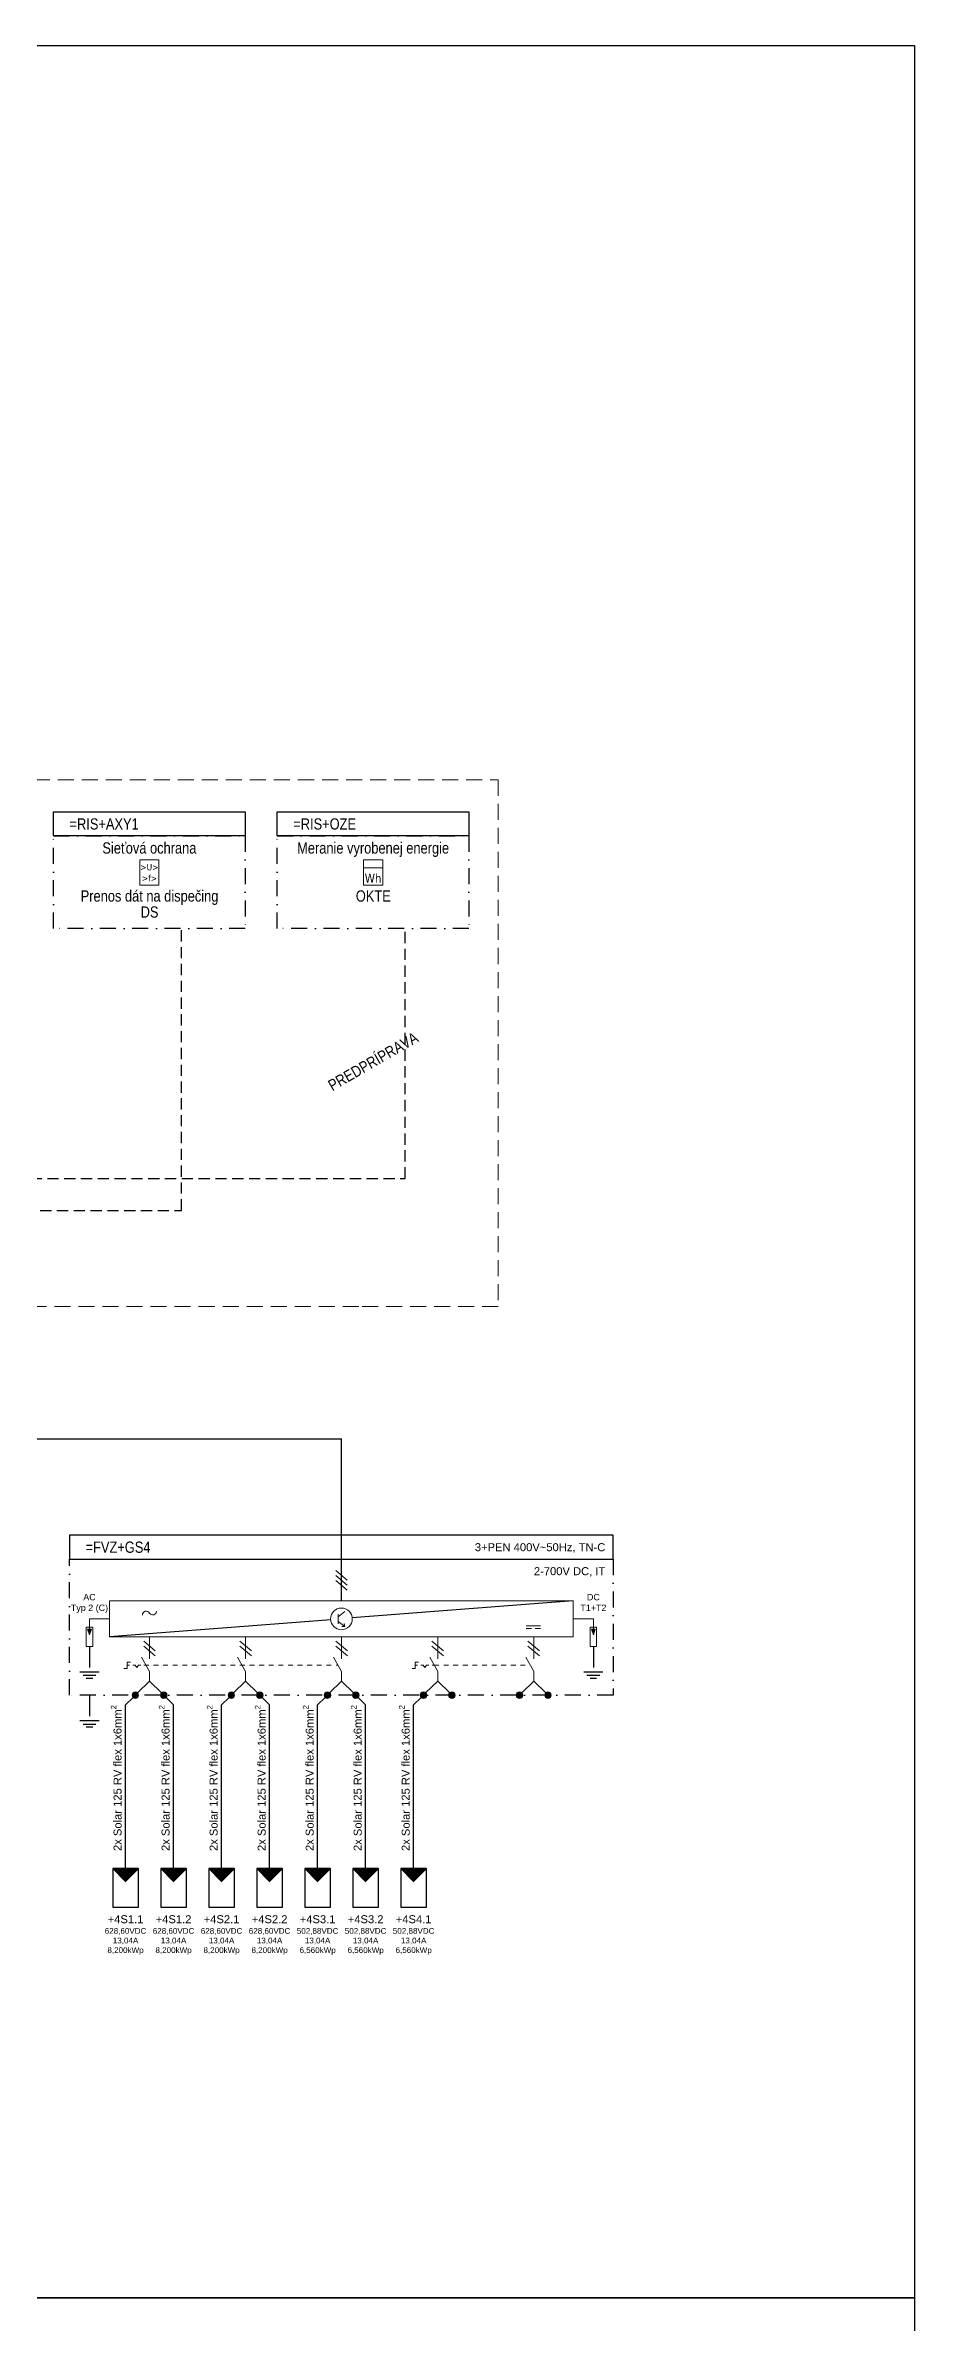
# Model space of a CAD drawing. Header units: millimetres. Extents: x -612 to 6794, y -5043 to 2163.
# Drawn here: x 689 to 960, y 1451 to 2163 of the extents above; entities that cross this region are included whole.
import ezdxf
from ezdxf.enums import TextEntityAlignment as Align

# ---------------------------------------------------------------- set-up
doc = ezdxf.new("R2010")
doc.units = ezdxf.units.MM
doc.header["$MEASUREMENT"] = 0
for name, pattern in [('EPL_DASH', [1, 0.5, -0.5]), ('EPL_DASHLONGDOT', [1, 0.66, -0.12, 0.1, -0.12]), ('ČERCHOVANÁ', [1, 0.5, -0.25, 0, -0.25]), ('ČÁRKOVANÁ', [0.75, 0.5, -0.25])]:
    doc.linetypes.add(name, pattern=pattern)
for name, color, linetype in [('22kV', 34, 'Continuous'), ('400V', 7, 'Continuous'), ('EV-Káble', 7, 'Continuous'), ('Kable', 7, 'Continuous'), ('LEGRAND', 7, 'Continuous'), ('RS', 40, 'Continuous')]:
    doc.layers.add(name, color=color, linetype=linetype)
for name, color, linetype, lineweight in [('EPLAN100', 7, 'Continuous', 50), ('EPLAN305', 7, 'EPL_DASH', 25), ('Prístroj', 7, 'Continuous', 13)]:
    doc.layers.add(name, color=color, linetype=linetype, lineweight=lineweight)
doc.styles.get("Standard").update_dxf_attribs({"font": 'arial.ttf'})
doc.styles.add('styl2', font='ARIALN.TTF', dxfattribs={"width": 0.85})
doc.styles.add('Tahoma', font='tahoma.ttf')

msp = doc.modelspace()

# ---------------------------------------------------------------- hatches: boundary and pattern name
at = {"layer": 'EPLAN305', "linetype": 'Continuous', "ltscale": 4}
for points in [[(709.91, 1593.29), (713.91, 1589.29), (717.91, 1593.29)], [(724.91, 1593.29), (728.91, 1589.29), (732.91, 1593.29)], [(739.91, 1593.29), (743.91, 1589.29), (747.91, 1593.29)], [(754.91, 1593.29), (758.91, 1589.29), (762.91, 1593.29)], [(769.91, 1593.29), (773.91, 1589.29), (777.91, 1593.29)], [(784.91, 1593.29), (788.91, 1589.29), (792.91, 1593.29)], [(799.91, 1593.29), (803.91, 1589.29), (807.91, 1593.29)]]:
    msp.add_hatch(color=230, dxfattribs=at).paths.add_polyline_path(points, flags=0)
at = {"layer": 'EV-Káble', "transparency": 33554687}
h = msp.add_hatch(color=1, dxfattribs=at)
h.dxf.hatch_style = 1
h.paths.add_polyline_path([(717.97, 1647.46, 1), (715.97, 1647.46)])
h = msp.add_hatch(color=7, dxfattribs=at)
h.dxf.hatch_style = 1
h.paths.add_polyline_path([(715.97, 1647.46, 1), (717.97, 1647.46)])
h = msp.add_hatch(color=1, dxfattribs=at)
h.dxf.hatch_style = 1
h.paths.add_polyline_path([(726.86, 1647.46, 1), (724.86, 1647.46)])
h = msp.add_hatch(color=7, dxfattribs=at)
h.dxf.hatch_style = 1
h.paths.add_polyline_path([(724.86, 1647.46, 1), (726.86, 1647.46)])
h = msp.add_hatch(color=1, dxfattribs=at)
h.dxf.hatch_style = 1
h.paths.add_polyline_path([(747.97, 1647.46, 1), (745.97, 1647.46)])
h = msp.add_hatch(color=7, dxfattribs=at)
h.dxf.hatch_style = 1
h.paths.add_polyline_path([(745.97, 1647.46, 1), (747.97, 1647.46)])
h = msp.add_hatch(color=1, dxfattribs=at)
h.dxf.hatch_style = 1
h.paths.add_polyline_path([(756.86, 1647.46, 1), (754.86, 1647.46)])
h = msp.add_hatch(color=7, dxfattribs=at)
h.dxf.hatch_style = 1
h.paths.add_polyline_path([(754.86, 1647.46, 1), (756.86, 1647.46)])
h = msp.add_hatch(color=1, dxfattribs=at)
h.dxf.hatch_style = 1
h.paths.add_polyline_path([(777.97, 1647.46, 1), (775.97, 1647.46)])
h = msp.add_hatch(color=7, dxfattribs=at)
h.dxf.hatch_style = 1
h.paths.add_polyline_path([(775.97, 1647.46, 1), (777.97, 1647.46)])
h = msp.add_hatch(color=1, dxfattribs=at)
h.dxf.hatch_style = 1
h.paths.add_polyline_path([(786.86, 1647.46, 1), (784.86, 1647.46)])
h = msp.add_hatch(color=7, dxfattribs=at)
h.dxf.hatch_style = 1
h.paths.add_polyline_path([(784.86, 1647.46, 1), (786.86, 1647.46)])
h = msp.add_hatch(color=1, dxfattribs=at)
h.dxf.hatch_style = 1
h.paths.add_polyline_path([(807.97, 1647.46, 1), (805.97, 1647.46)])
h = msp.add_hatch(color=7, dxfattribs=at)
h.dxf.hatch_style = 1
h.paths.add_polyline_path([(805.97, 1647.46, 1), (807.97, 1647.46)])
h = msp.add_hatch(color=1, dxfattribs=at)
h.dxf.hatch_style = 1
h.paths.add_polyline_path([(816.86, 1647.46, 1), (814.86, 1647.46)])
h = msp.add_hatch(color=7, dxfattribs=at)
h.dxf.hatch_style = 1
h.paths.add_polyline_path([(814.86, 1647.46, 1), (816.86, 1647.46)])
h = msp.add_hatch(color=1, dxfattribs=at)
h.dxf.hatch_style = 1
h.paths.add_polyline_path([(837.97, 1647.46, 1), (835.97, 1647.46)])
h = msp.add_hatch(color=7, dxfattribs=at)
h.dxf.hatch_style = 1
h.paths.add_polyline_path([(835.97, 1647.46, 1), (837.97, 1647.46)])
h = msp.add_hatch(color=1, dxfattribs=at)
h.dxf.hatch_style = 1
h.paths.add_polyline_path([(846.86, 1647.46, 1), (844.86, 1647.46)])
h = msp.add_hatch(color=7, dxfattribs=at)
h.dxf.hatch_style = 1
h.paths.add_polyline_path([(844.86, 1647.46, 1), (846.86, 1647.46)])
at = {"layer": 'LEGRAND', "lineweight": 13}
for points in [[(702.05, 1668.04), (703.25, 1668.04), (702.65, 1666.34)], [(859.44, 1668.04), (860.64, 1668.04), (860.04, 1666.34)]]:
    msp.add_hatch(color=256, dxfattribs=at).paths.add_polyline_path(points, flags=0)

# ---------------------------------------------------------------- linework, layer by layer
for p, q in [((853.78, 1676.94), (784.72, 1671.58)), ((777.99, 1671.05), (708.92, 1665.69))]:
    msp.add_line(p, q)
at = {"lineweight": 13}
for p, q in [((702.65, 1671.31), (708.91, 1671.31)), ((860.04, 1671.31), (853.78, 1671.31))]:
    msp.add_line(p, q, dxfattribs=at)
at = {"linetype": 'EPL_DASH', "lineweight": 13, "ltscale": 3}
for p, q in [((719.66, 1656.83), (780.16, 1656.83)), ((810.29, 1656.83), (840.3, 1656.83))]:
    msp.add_line(p, q, dxfattribs=at)
for points in [[(-434.71, 2162.83), (960.35, 2162.83), (960.35, 1459.16), (-434.71, 1459.16)], [(-434.71, 1459.16), (960.35, 1459.16), (960.35, 755.5), (-434.71, 755.5)]]:
    msp.add_lwpolyline(points, close=True)
at = {"layer": '22kV', "color": 0, "linetype": 'ČERCHOVANÁ', "ltscale": 10}
for points in [[(691.41, 1915.89), (751.3, 1915.89), (751.3, 1886.99), (691.41, 1886.99)], [(761.3, 1915.89), (821.18, 1915.89), (821.18, 1886.99), (761.3, 1886.99)], [(696.42, 1689.95), (866.28, 1689.95), (866.28, 1647.46), (696.42, 1647.46)]]:
    msp.add_lwpolyline(points, close=True, dxfattribs=at)
at = {"layer": '400V', "lineweight": 13}
for p, q in [((779.56, 1686.4), (783.15, 1683.39)), ((779.56, 1684.84), (783.15, 1681.83)), ((779.56, 1683.28), (783.15, 1680.27))]:
    msp.add_line(p, q, dxfattribs=at)
at = {"layer": '400V', "linetype": 'Continuous', "lineweight": 13, "ltscale": 4}
for p, q in [((782.4, 1673.56), (780.3, 1671.99)), ((780.3, 1672.74), (780.3, 1669.74)), ((782.4, 1668.91), (780.3, 1670.49)), ((782.4, 1668.91), (781.46, 1668.93)), ((782.4, 1668.91), (782.16, 1669.82)), ((839.03, 1669.09), (843.53, 1669.09)), ((839.03, 1668.34), (840.68, 1668.34)), ((843.53, 1668.34), (841.88, 1668.34))]:
    msp.add_line(p, q, dxfattribs=at)
at = {"layer": '400V', "color": 1, "linetype": 'Continuous', "lineweight": 13}
for p, q in [((721.41, 1665.69), (721.41, 1658.83)), ((751.41, 1665.69), (751.41, 1658.83)), ((781.41, 1665.69), (781.41, 1658.83)), ((811.41, 1665.69), (811.41, 1658.83)), ((841.41, 1665.69), (841.41, 1658.83))]:
    msp.add_line(p, q, dxfattribs=at)
at = {"layer": '400V', "color": 1, "linetype": 'Continuous', "lineweight": 13, "ltscale": 4}
for p, q in [((714.41, 1657.83), (714.41, 1655.83)), ((714.41, 1657.83), (715.41, 1657.83)), ((721.41, 1654.84), (718.91, 1659.34)), ((751.41, 1654.84), (748.91, 1659.34)), ((781.41, 1654.84), (778.91, 1659.34)), ((804.41, 1657.83), (804.41, 1655.83)), ((804.41, 1657.83), (805.41, 1657.83)), ((811.41, 1654.84), (808.91, 1659.34)), ((841.41, 1654.84), (838.91, 1659.34)), ((713.41, 1655.83), (714.41, 1655.83)), ((714.41, 1656.83), (715.16, 1656.83)), ((716.16, 1656.83), (716.91, 1656.83)), ((717.41, 1656.08), (716.91, 1656.83)), ((717.91, 1656.83), (717.41, 1656.08)), ((717.91, 1656.83), (718.66, 1656.83)), ((719.66, 1656.83), (720.29, 1656.83)), ((721.41, 1651.84), (721.41, 1654.84)), ((751.41, 1651.84), (751.41, 1654.84)), ((781.41, 1651.84), (781.41, 1654.84)), ((803.41, 1655.83), (804.41, 1655.83)), ((804.41, 1656.83), (805.16, 1656.83)), ((806.16, 1656.83), (806.91, 1656.83)), ((807.41, 1656.08), (806.91, 1656.83)), ((807.91, 1656.83), (807.41, 1656.08)), ((807.91, 1656.83), (808.66, 1656.83)), ((809.66, 1656.83), (810.29, 1656.83)), ((811.41, 1651.84), (811.41, 1654.84)), ((841.41, 1651.84), (841.41, 1654.84))]:
    msp.add_line(p, q, dxfattribs=at)
at = {"layer": '400V', "color": 1, "lineweight": 13}
for p, q in [((719.62, 1664.32), (723.21, 1661.3)), ((719.62, 1662.75), (723.21, 1659.74)), ((749.62, 1664.32), (753.21, 1661.3)), ((749.62, 1662.75), (753.21, 1659.74)), ((779.62, 1664.32), (783.21, 1661.3)), ((779.62, 1662.75), (783.21, 1659.74)), ((809.62, 1664.32), (813.21, 1661.3)), ((809.62, 1662.75), (813.21, 1659.74)), ((839.62, 1664.32), (843.21, 1661.3)), ((839.62, 1662.75), (843.21, 1659.74))]:
    msp.add_line(p, q, dxfattribs=at)
at = {"layer": '400V', "color": 230, "ltscale": 5}
for points in [[(691.41, 1923.39), (751.3, 1923.39), (751.3, 1915.89), (691.41, 1915.89)], [(761.3, 1923.39), (821.18, 1923.39), (821.18, 1915.89), (761.3, 1915.89)], [(696.42, 1689.95), (866.28, 1689.95), (866.28, 1697.45), (696.42, 1697.45)]]:
    msp.add_lwpolyline(points, close=True, dxfattribs=at)
at = {"layer": '400V', "const_width": 0.4, "flags": 128}
msp.add_lwpolyline([(781.36, 1676.94), (781.35, 1727.46), (657.73, 1727.46), (657.73, 1885)], dxfattribs=at)
at = {"layer": '400V', "linetype": 'Continuous', "lineweight": 13, "ltscale": 4}
msp.add_lwpolyline([(708.92, 1665.69), (853.78, 1665.69), (853.78, 1676.94), (708.92, 1676.94)], close=True, dxfattribs=at)
at = {"layer": '400V', "color": 1, "linetype": 'Continuous', "lineweight": 25, "ltscale": 4}
for points in [[(717.66, 1648.15), (721.41, 1651.84)], [(725.16, 1648.15), (721.41, 1651.84)], [(747.66, 1648.15), (751.41, 1651.84)], [(755.16, 1648.15), (751.41, 1651.84)], [(777.66, 1648.15), (781.41, 1651.84)], [(785.16, 1648.15), (781.41, 1651.84)], [(807.66, 1648.15), (811.41, 1651.84)], [(815.16, 1648.15), (811.41, 1651.84)], [(837.66, 1648.15), (841.41, 1651.84)], [(845.16, 1648.15), (841.41, 1651.84)], [(713.91, 1593.29), (713.91, 1644.46), (716.25, 1646.76)], [(728.91, 1593.29), (728.91, 1644.46), (726.58, 1646.76)], [(743.91, 1593.29), (743.91, 1644.46), (746.25, 1646.76)], [(758.91, 1593.29), (758.91, 1644.46), (756.58, 1646.76)], [(773.91, 1593.29), (773.91, 1644.46), (776.25, 1646.76)], [(788.91, 1593.29), (788.91, 1644.46), (786.58, 1646.76)], [(803.91, 1593.29), (803.91, 1644.46), (806.25, 1646.76)]]:
    msp.add_lwpolyline(points, dxfattribs=at)
at = {"layer": '400V', "linetype": 'Continuous', "lineweight": 13, "ltscale": 4}
msp.add_circle((781.35, 1671.31), 3.38, dxfattribs=at)
for centre, radius, start, end in [((720.37, 1672.51), 1.2, 30, 180), ((722.42, 1673.7), 1.16, 210, 0)]:
    msp.add_arc(centre, radius, start, end, dxfattribs=at)
at = {"layer": 'EPLAN100', "color": 94, "linetype": 'EPL_DASHLONGDOT', "lineweight": 30, "ltscale": 10, "true_color": 0x00a800}
for p, q in [((702.65, 1662.69), (702.65, 1654.69)), ((860.04, 1662.69), (860.04, 1654.69)), ((705.65, 1654.69), (699.65, 1654.69)), ((700.65, 1653.69), (704.65, 1653.69)), ((703.65, 1652.69), (701.65, 1652.69)), ((863.04, 1654.69), (857.04, 1654.69)), ((858.04, 1653.69), (862.04, 1653.69)), ((861.04, 1652.69), (859.04, 1652.69)), ((702.65, 1647.46), (702.65, 1639.46)), ((705.65, 1639.46), (699.65, 1639.46)), ((700.65, 1638.46), (704.65, 1638.46)), ((703.65, 1637.46), (701.65, 1637.46))]:
    msp.add_line(p, q, dxfattribs=at)
at = {"layer": 'EPLAN305', "color": 230, "linetype": 'Continuous', "ltscale": 4}
for points in [[(709.91, 1593.29), (713.91, 1589.29), (717.91, 1593.29)], [(709.91, 1581.29), (717.91, 1581.29), (717.91, 1593.29), (709.91, 1593.29)], [(724.91, 1593.29), (728.91, 1589.29), (732.91, 1593.29)], [(724.91, 1581.29), (732.91, 1581.29), (732.91, 1593.29), (724.91, 1593.29)], [(739.91, 1593.29), (743.91, 1589.29), (747.91, 1593.29)], [(739.91, 1581.29), (747.91, 1581.29), (747.91, 1593.29), (739.91, 1593.29)], [(754.91, 1593.29), (758.91, 1589.29), (762.91, 1593.29)], [(754.91, 1581.29), (762.91, 1581.29), (762.91, 1593.29), (754.91, 1593.29)], [(769.91, 1593.29), (773.91, 1589.29), (777.91, 1593.29)], [(769.91, 1581.29), (777.91, 1581.29), (777.91, 1593.29), (769.91, 1593.29)], [(784.91, 1593.29), (788.91, 1589.29), (792.91, 1593.29)], [(784.91, 1581.29), (792.91, 1581.29), (792.91, 1593.29), (784.91, 1593.29)], [(799.91, 1593.29), (803.91, 1589.29), (807.91, 1593.29)], [(799.91, 1581.29), (807.91, 1581.29), (807.91, 1593.29), (799.91, 1593.29)]]:
    msp.add_lwpolyline(points, close=True, dxfattribs=at)
at = {"layer": 'EV-Káble', "color": 1, "lineweight": 13}
for p, q in [((717.97, 1647.46), (715.97, 1647.46)), ((726.86, 1647.46), (724.86, 1647.46)), ((747.97, 1647.46), (745.97, 1647.46)), ((756.86, 1647.46), (754.86, 1647.46)), ((777.97, 1647.46), (775.97, 1647.46)), ((786.86, 1647.46), (784.86, 1647.46)), ((807.97, 1647.46), (805.97, 1647.46)), ((816.86, 1647.46), (814.86, 1647.46)), ((837.97, 1647.46), (835.97, 1647.46)), ((846.86, 1647.46), (844.86, 1647.46))]:
    msp.add_line(p, q, dxfattribs=at)
at = {"layer": 'LEGRAND', "lineweight": 13}
for p, q in [((702.65, 1671.31), (702.65, 1667.85)), ((860.05, 1671.31), (860.04, 1667.85))]:
    msp.add_line(p, q, dxfattribs=at)
for points in [[(701.65, 1662.69), (703.65, 1662.69), (703.65, 1668.69), (701.65, 1668.69)], [(702.05, 1668.04), (703.25, 1668.04), (702.65, 1666.34)], [(859.04, 1662.69), (861.04, 1662.69), (861.04, 1668.69), (859.04, 1668.69)], [(859.44, 1668.04), (860.64, 1668.04), (860.04, 1666.34)]]:
    msp.add_lwpolyline(points, close=True, dxfattribs=at)
at = {"layer": 'LEGRAND', "color": 1, "lineweight": 13}
for centre in [(716.97, 1647.46), (725.86, 1647.46), (746.97, 1647.46), (755.86, 1647.46), (776.97, 1647.46), (785.86, 1647.46), (806.97, 1647.46), (815.86, 1647.46), (836.97, 1647.46), (845.86, 1647.46)]:
    msp.add_circle(centre, 1, dxfattribs=at)
at = {"layer": 'Prístroj', "color": 0, "linetype": 'Continuous', "ltscale": 4}
msp.add_line((788.24, 1905.97), (794.24, 1905.97), dxfattribs=at)
at = {"layer": 'Prístroj', "color": 253, "linetype": 'ČÁRKOVANÁ', "ltscale": 10}
msp.add_lwpolyline([(287.78, 1933.39), (830.29, 1933.39), (830.29, 1768.93), (786.75, 1768.93), (786.75, 1768.93), (786.75, 1768.93), (786.75, 1768.93), (287.78, 1768.93)], close=True, dxfattribs=at)
at = {"layer": 'Prístroj', "color": 0, "linetype": 'Continuous', "ltscale": 4}
for points in [[(718.36, 1900.47), (724.36, 1900.47), (724.36, 1908.47), (718.36, 1908.47)], [(788.24, 1900.47), (794.24, 1900.47), (794.24, 1908.47), (788.24, 1908.47)]]:
    msp.add_lwpolyline(points, close=True, dxfattribs=at)
at = {"layer": 'RS', "linetype": 'ČÁRKOVANÁ', "ltscale": 7}
msp.add_lwpolyline([(487.73, 1834.85), (487.73, 1798.93), (731.36, 1798.93), (731.36, 1886.99)], dxfattribs=at)
at = {"layer": 'RS', "color": 193, "linetype": 'ČÁRKOVANÁ', "ltscale": 7}
msp.add_lwpolyline([(526.73, 1834.85), (526.73, 1808.93), (801.24, 1808.93), (801.24, 1886.99)], dxfattribs=at)

# ---------------------------------------------------------------- texts
at = {"layer": '22kV', "color": 230, "style": 'styl2'}
for s, p in [('=RIS+AXY1', (696.41, 1919.64)), ('=RIS+OZE', (766.3, 1919.64)), ('=FVZ+GS4', (701.42, 1693.7))]:
    msp.add_text(s, height=3.5, dxfattribs=at).set_placement(p, align=Align.MIDDLE_LEFT)
at = {"layer": '400V', "style": 'styl2'}
for s, p in [('Sieťová ochrana', (721.36, 1912.14)), ('Meranie vyrobenej energie', (791.24, 1912.14)), ('Prenos dát na dispečing', (721.41, 1897.14)), ('DS', (721.41, 1892.14)), ('OKTE', (791.3, 1897.14))]:
    msp.add_text(s, height=3.5, dxfattribs=at).set_placement(p, align=Align.MIDDLE_CENTER)
msp.add_text('PREDPRÍPRAVA', height=3.5, rotation=30, dxfattribs=at).set_placement((791.24, 1845.46), align=Align.MIDDLE_CENTER)
at = {"layer": '400V', "color": 251, "lineweight": 13}
for s, p in [('3+PEN 400V~50Hz, TN-C', (863.78, 1693.7)), ('2-700V DC, IT', (863.78, 1686.2))]:
    msp.add_text(s, height=2.5, dxfattribs=at).set_placement(p, align=Align.MIDDLE_RIGHT)
at = {"layer": '400V', "linetype": 'Continuous', "char_height": 2, "width": 13.7015, "attachment_point": 2}
for s, insert in [('\\pxqc;AC\\PTyp 2 (C)', (702.64, 1679.1)), ('\\pxqc;DC\\PT1+T2', (860.05, 1679.1)), ('\\pxqc;{\\H0.9x;628,60VDC\\P13,04A\\P8,200kWp}', (713.91, 1574.72)), ('\\pxqc;{\\H0.9x;628,60VDC\\P13,04A\\P8,200kWp}', (728.91, 1574.72)), ('\\pxqc;{\\H0.9x;628,60VDC\\P13,04A\\P8,200kWp}', (743.91, 1574.72)), ('\\pxqc;{\\H0.9x;628,60VDC\\P13,04A\\P8,200kWp}', (758.91, 1574.72)), ('\\pxqc;{\\H0.9x;502,88VDC\\P13,04A\\P6,560kWp}', (773.91, 1574.72)), ('\\pxqc;{\\H0.9x;502,88VDC\\P13,04A\\P6,560kWp}', (788.91, 1574.72)), ('\\pxqc;{\\H0.9x;502,88VDC\\P13,04A\\P6,560kWp}', (803.91, 1574.72))]:
    msp.add_mtext(s, dxfattribs=dict(at, insert=insert))
at = {"layer": '400V', "color": 230, "linetype": 'Continuous', "char_height": 2, "width": 13.7015, "attachment_point": 2}
for s, insert in [('\\pxqc;{\\H1.25x;+4S1.1}', (713.91, 1578.72)), ('\\pxqc;{\\H1.25x;+4S1.2}', (728.91, 1578.72)), ('\\pxqc;{\\H1.25x;+4S2.1}', (743.91, 1578.72)), ('\\pxqc;{\\H1.25x;+4S2.2}', (758.91, 1578.72)), ('\\pxqc;{\\H1.25x;+4S3.1}', (773.91, 1578.72)), ('\\pxqc;{\\H1.25x;+4S3.2}', (788.91, 1578.72)), ('\\pxqc;{\\H1.25x;+4S4.1}', (803.91, 1578.72))]:
    msp.add_mtext(s, dxfattribs=dict(at, insert=insert))
at = {"layer": 'Kable', "linetype": 'Continuous', "char_height": 2.5, "width": 58.5987, "attachment_point": 8, "rotation": 90}
for insert in [(712.7, 1621.59), (727.7, 1621.59), (742.7, 1621.59), (757.7, 1621.59), (772.7, 1621.59), (787.7, 1621.59), (802.7, 1621.59)]:
    msp.add_mtext('\\A1;2x Solar 125 RV flex 1x6mm{\\H0.7x;\\S2^ ;}', dxfattribs=dict(at, insert=insert))
at = {"layer": 'Prístroj', "style": 'Tahoma'}
for s, height, p in [('>U>', 2, (721.36, 1906.14)), ('>f>', 2, (721.36, 1902.7)), ('Wh', 2.726, (791.24, 1902.7))]:
    msp.add_text(s, height=height, dxfattribs=at).set_placement(p, align=Align.MIDDLE_CENTER)

doc.saveas('drawing.dxf')
